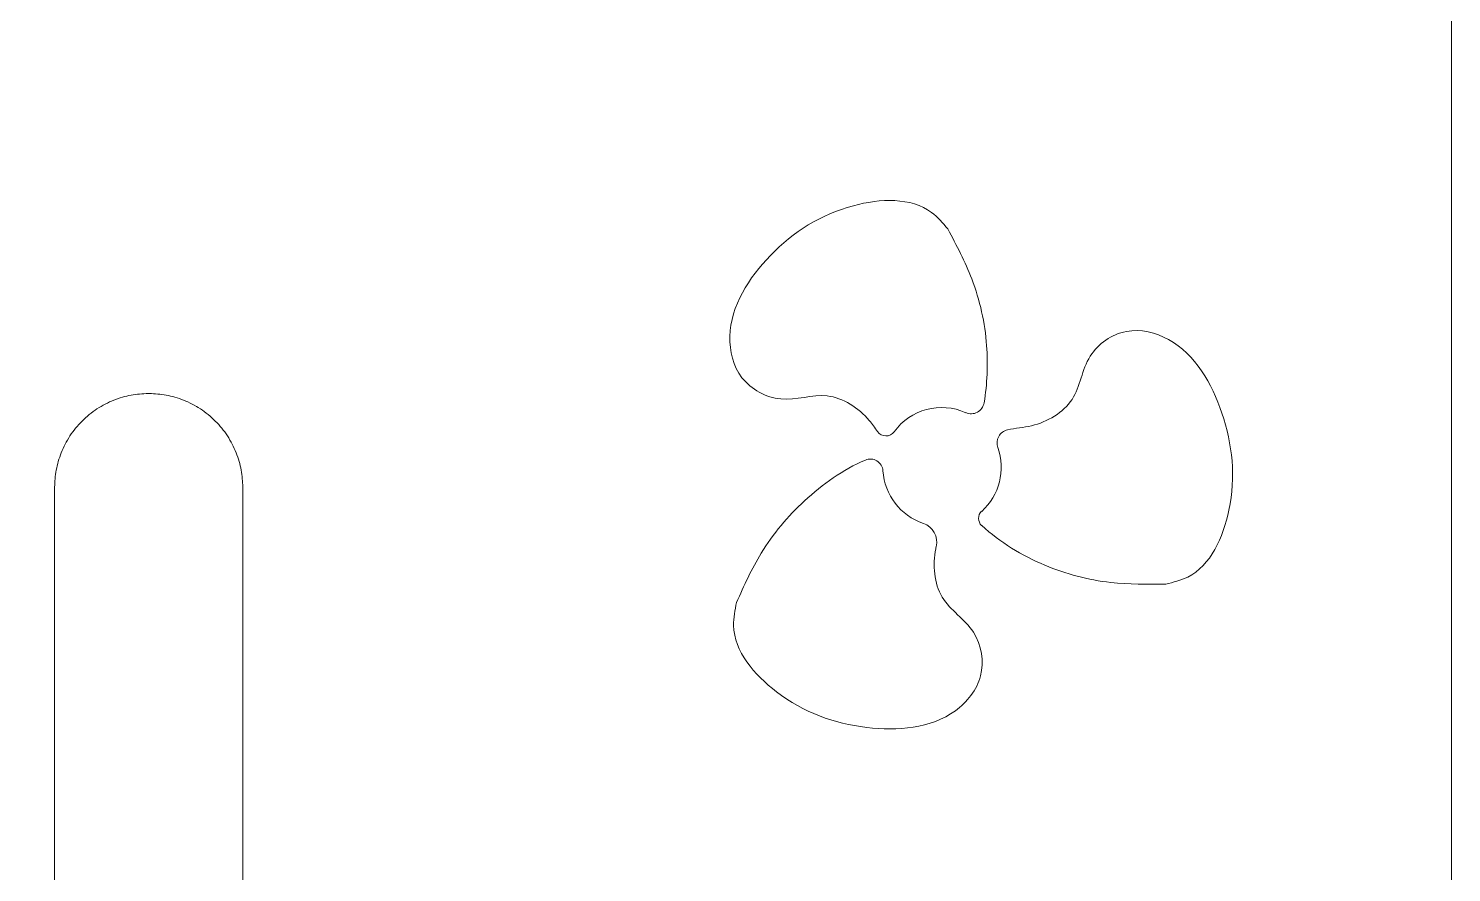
# Model space of a CAD drawing. Header units: metres. Extents: x -2538 to 7610, y -1082 to -498.
# Drawn here: x -2127.9 to -1975.6, y -939.9 to -849.6 of the extents above; entities that cross this region are included whole.
import ezdxf

# ---------------------------------------------------------------- set-up
doc = ezdxf.new("R2010")
doc.units = ezdxf.units.M
doc.linetypes.add('AUSGEZOGEN', pattern=[0])
doc.layers.add('Standard', color=7, linetype='AUSGEZOGEN', lineweight=25)

# ---------------------------------------------------------------- blocks, each defined once
blk = doc.blocks.new('COMPLEXOBJECT_40')
at = {"layer": 'Standard', "color": 7, "linetype": 'AUSGEZOGEN', "lineweight": 13}
for centre, major_axis, start_param, end_param in [((-2022.79, -894), (-0.62, 1.31), 6.063983, 7.747492), ((-2030.12, -896.56), (-2.73, 5.76), 3.431753, 4.605899), ((-2025.19, -902.06), (-0.44, 0.927), 0.29016, 1.960733)]:
    blk.add_ellipse(centre, major_axis=major_axis, ratio=0.99288, start_param=start_param, end_param=end_param, dxfattribs=at)
for points, start_tangent, end_tangent in [([(-2023.11, -892.58), (-2020.55, -892.14), (-2016.2, -889.32), (-2014.26, -884.71), (-2010.38, -882.05), (-2005.87, -882.92), (-2000.16, -890.78), (-1999.41, -901.17), (-2003.82, -908.33), (-2006.16, -909.09)], (0.000976, 0.00022), (-0.000971, -0.000239)), ([(-2006.16, -909.09), (-2012.06, -908.91), (-2019.1, -907.06), (-2025.87, -902.82)], (-0.001, -0.000008), (-0.000738, 0.000675))]:
    blk.add_spline(points, degree=3, dxfattribs=dict(at, start_tangent=start_tangent, end_tangent=end_tangent))
blk = doc.blocks.new('COMPLEXOBJECT_41')
at = {"layer": 'Standard', "color": 7, "linetype": 'AUSGEZOGEN', "lineweight": 13}
for centre, major_axis, start_param, end_param in [((-2037.78, -897.05), (-0.58, 1.22), 4.336194, 6.247926), ((-2030.12, -896.56), (-2.73, 5.76), 1.194602, 2.376013), ((-2032.77, -904.58), (-0.9, 1.9), 4.03076, 5.517605)]:
    blk.add_ellipse(centre, major_axis=major_axis, ratio=0.99288, start_param=start_param, end_param=end_param, dxfattribs=at)
for points, start_tangent, end_tangent in [([(-2052.12, -911.05), (-2049.47, -905.77), (-2044.84, -900.18), (-2038.32, -895.81)], (0.000413, 0.000911), (0.000918, 0.000396)), ([(-2030.74, -905.08), (-2030.79, -905.31), (-2030.09, -910.48), (-2026.76, -914.24), (-2026, -918.91), (-2028.69, -922.63), (-2038.18, -924.42), (-2047.84, -920.6), (-2052.43, -913.51), (-2052.12, -911.05)], (-0.000233, -0.000973), (0.000194, 0.000981))]:
    blk.add_spline(points, degree=3, dxfattribs=dict(at, start_tangent=start_tangent, end_tangent=end_tangent))
blk = doc.blocks.new('COMPLEXOBJECT_42')
at = {"layer": 'Standard', "color": 7, "linetype": 'AUSGEZOGEN', "lineweight": 13}
for centre, major_axis, start_param, end_param in [((-2030.12, -896.56), (-2.73, 5.76), 5.424284, 6.778593), ((-2027.01, -889.44), (-0.61, 1.29), 2.282692, 4.103172), ((-2036.13, -892.13), (-0.474, 0.999), 1.74922, 3.637)]:
    blk.add_ellipse(centre, major_axis=major_axis, ratio=0.99288, start_param=start_param, end_param=end_param, dxfattribs=at)
for points, start_tangent, end_tangent in [([(-2037.02, -892.76), (-2037.91, -891.58), (-2042.41, -888.95), (-2047.39, -889.28), (-2051.53, -887), (-2052.83, -882.58), (-2048.48, -873.93), (-2039.6, -868.6), (-2031.23, -869.33), (-2029.49, -871.09)], (-0.000579, 0.000815), (0.000653, -0.000757)), ([(-2029.49, -871.09), (-2026.93, -876.44), (-2025.34, -883.57), (-2025.61, -889.68)], (0.000464, -0.000886), (-0.000162, -0.000987))]:
    blk.add_spline(points, degree=3, dxfattribs=dict(at, start_tangent=start_tangent, end_tangent=end_tangent))

msp = doc.modelspace()

# ---------------------------------------------------------------- linework, layer by layer
at = {"layer": 'Standard', "color": 7, "linetype": 'AUSGEZOGEN', "lineweight": 13}
msp.add_lwpolyline([(-2537.57, -1081.87), (-1975.57, -1081.87), (-1975.57, -519.87), (-2537.57, -519.87), (-2537.57, -1081.87)], close=True, dxfattribs=at)
msp.add_lwpolyline([(-2104.98, -985.82), (-2104.98, -898.71), (-2104.98, -898.48), (-2104.99, -898.26), (-2105, -898.04), (-2105.02, -897.81), (-2105.05, -897.58), (-2105.07, -897.35), (-2105.11, -897.12), (-2105.15, -896.89), (-2105.19, -896.65), (-2105.25, -896.42), (-2105.3, -896.19), (-2105.37, -895.96), (-2105.44, -895.72), (-2105.51, -895.49), (-2105.6, -895.26), (-2105.68, -895.03), (-2105.78, -894.8), (-2105.88, -894.57), (-2105.99, -894.34), (-2106.1, -894.11), (-2106.22, -893.89), (-2106.34, -893.67), (-2106.47, -893.45), (-2106.61, -893.23), (-2106.75, -893.02), (-2106.9, -892.81), (-2107.06, -892.61), (-2107.22, -892.4), (-2107.38, -892.21), (-2107.55, -892.01), (-2107.73, -891.82), (-2107.91, -891.64), (-2108.1, -891.46), (-2108.29, -891.28), (-2108.48, -891.11), (-2108.68, -890.94), (-2108.88, -890.78), (-2109.09, -890.63), (-2109.3, -890.48), (-2109.51, -890.34), (-2109.73, -890.2), (-2109.94, -890.07), (-2110.17, -889.94), (-2110.39, -889.82), (-2110.61, -889.71), (-2110.84, -889.6), (-2111.07, -889.5), (-2111.3, -889.41), (-2111.53, -889.32), (-2111.76, -889.24), (-2112, -889.16), (-2112.23, -889.09), (-2112.46, -889.03), (-2112.7, -888.97), (-2112.93, -888.92), (-2113.16, -888.87), (-2113.39, -888.83), (-2113.62, -888.8), (-2113.85, -888.77), (-2114.08, -888.75), (-2114.31, -888.73), (-2114.54, -888.72), (-2114.76, -888.71), (-2114.98, -888.71), (-2115.11, -888.71), (-2115.33, -888.71), (-2115.55, -888.72), (-2115.78, -888.73), (-2116.01, -888.75), (-2116.23, -888.77), (-2116.46, -888.8), (-2116.69, -888.83), (-2116.93, -888.87), (-2117.16, -888.92), (-2117.39, -888.97), (-2117.62, -889.03), (-2117.86, -889.09), (-2118.09, -889.16), (-2118.32, -889.24), (-2118.56, -889.32), (-2118.79, -889.41), (-2119.02, -889.5), (-2119.25, -889.6), (-2119.47, -889.71), (-2119.7, -889.82), (-2119.92, -889.94), (-2120.14, -890.07), (-2120.36, -890.2), (-2120.58, -890.34), (-2120.79, -890.48), (-2121, -890.63), (-2121.21, -890.78), (-2121.41, -890.94), (-2121.61, -891.11), (-2121.8, -891.28), (-2121.99, -891.46), (-2122.18, -891.64), (-2122.36, -891.82), (-2122.53, -892.01), (-2122.7, -892.21), (-2122.87, -892.4), (-2123.03, -892.61), (-2123.18, -892.81), (-2123.33, -893.02), (-2123.48, -893.23), (-2123.61, -893.45), (-2123.75, -893.67), (-2123.87, -893.89), (-2123.99, -894.11), (-2124.1, -894.34), (-2124.21, -894.57), (-2124.31, -894.8), (-2124.4, -895.03), (-2124.49, -895.26), (-2124.57, -895.49), (-2124.65, -895.72), (-2124.72, -895.96), (-2124.78, -896.19), (-2124.84, -896.42), (-2124.89, -896.65), (-2124.94, -896.89), (-2124.98, -897.12), (-2125.01, -897.35), (-2125.04, -897.58), (-2125.07, -897.81), (-2125.08, -898.04), (-2125.1, -898.26), (-2125.1, -898.48), (-2125.11, -898.71), (-2125.11, -985.82)], dxfattribs=at)

# ---------------------------------------------------------------- block references
for name in ['COMPLEXOBJECT_42', 'COMPLEXOBJECT_40', 'COMPLEXOBJECT_41']:
    msp.add_blockref(name, (0, 0), dxfattribs=at)

doc.saveas('drawing.dxf')
